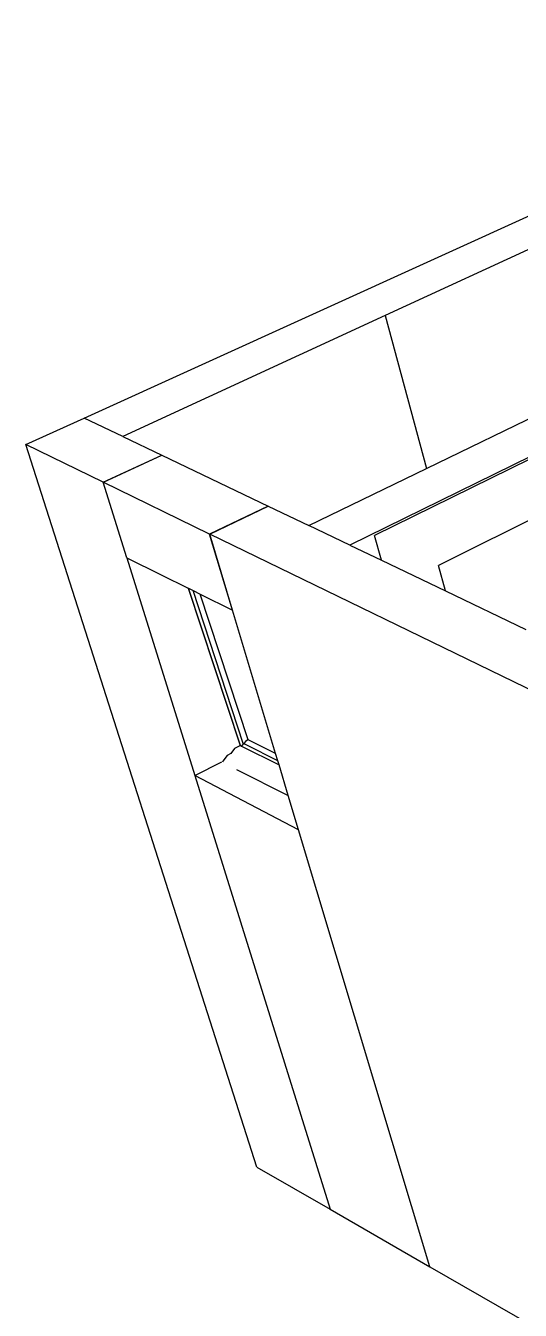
# Model space of a CAD drawing. Header units: millimetres. Extents: x -650 to 3773, y 316 to 2389.
# Drawn here: x 1161.4 to 1284.3, y 1873.1 to 2192.2 of the extents above; entities that cross this region are included whole.
import ezdxf

# ---------------------------------------------------------------- set-up
doc = ezdxf.new("R2010")
doc.units = ezdxf.units.MM

# ---------------------------------------------------------------- blocks, each defined once
blk = doc.blocks.new('A$Ca364616d')
for p, q in [((14.5, 510.58), (228.98, 608.03)), ((238.47, 604.5), (89.28, 536.09)), ((99.6, 498.06), (244.12, 568.18)), ((254.24, 564.23), (80.57, 479)), ((89.28, 536.09), (24.1, 506)), ((89.28, 536.09), (99.6, 498.06)), ((0, 503.99), (14.5, 510.58)), ((24.1, 506), (14.5, 510.58)), ((24.1, 506), (33.8, 501.36)), ((57.44, 324.5), (0, 503.99)), ((19.29, 494.62), (0, 503.99)), ((19.29, 494.62), (33.79, 501.36)), ((19.3, 494.62), (33.8, 501.36)), ((33.79, 501.36), (33.8, 501.36)), ((33.8, 501.36), (33.8, 501.35)), ((33.8, 501.36), (33.8, 501.36)), ((33.8, 501.36), (33.8, 501.35)), ((33.8, 501.35), (60.23, 488.72)), ((131.2, 503.31), (86.67, 481.43)), ((70.37, 483.87), (99.6, 498.06)), ((19.29, 494.62), (19.3, 494.62)), ((25.13, 475.9), (19.29, 494.62)), ((45.71, 481.76), (19.29, 494.62)), ((19.29, 494.62), (19.29, 494.62)), ((146.78, 496.07), (102.56, 473.93)), ((60.23, 488.72), (45.71, 481.76)), ((45.72, 481.76), (60.23, 488.71)), ((60.23, 488.72), (60.23, 488.71)), ((60.23, 488.71), (60.24, 488.72)), ((60.24, 488.72), (70.37, 483.87)), ((80.57, 479), (70.37, 483.87)), ((51.39, 462.87), (45.71, 481.76)), ((218.93, 397.53), (45.72, 481.76)), ((51.4, 462.87), (45.72, 481.76)), ((80.57, 479), (88.4, 475.26)), ((88.4, 475.26), (86.67, 481.43)), ((25.13, 475.9), (25.14, 475.89)), ((25.14, 475.89), (42.02, 421.77)), ((25.14, 475.89), (33.69, 471.65)), ((88.4, 475.26), (104.27, 467.67)), ((104.27, 467.67), (102.56, 473.93)), ((33.69, 471.65), (40.4, 468.32)), ((40.4, 468.32), (53.27, 429.27)), ((40.4, 468.32), (40.47, 468.29)), ((53.34, 429.24), (40.47, 468.29)), ((40.47, 468.29), (41.58, 467.74)), ((54.07, 429.72), (41.58, 467.74)), ((41.58, 467.74), (43.39, 466.84)), ((55.26, 430.68), (43.39, 466.84)), ((43.39, 466.84), (51.39, 462.87)), ((104.27, 467.67), (124.31, 458.09)), ((51.39, 462.87), (51.4, 462.87)), ((62.11, 427.26), (51.4, 462.87)), ((51.89, 428.47), (50.96, 427.3)), ((53.22, 429.18), (51.89, 428.47)), ((53.27, 429.27), (53.22, 429.18)), ((53.34, 429.24), (53.22, 429.18)), ((53.35, 429.25), (53.34, 429.24)), ((53.35, 429.25), (53.66, 429.1)), ((54.07, 429.66), (53.66, 429.1)), ((53.66, 429.1), (62.95, 424.46)), ((54.16, 429.77), (54.07, 429.72)), ((54.14, 429.7), (54.07, 429.66)), ((54.16, 429.77), (54.11, 429.71)), ((54.14, 429.7), (54.11, 429.71)), ((54.59, 429.47), (54.14, 429.7)), ((54.59, 430.22), (54.16, 429.77)), ((54.59, 429.47), (54.57, 429.46)), ((55.21, 430.62), (54.59, 430.22)), ((54.74, 429.4), (54.59, 429.47)), ((54.75, 429.38), (54.74, 429.4)), ((62.66, 425.44), (54.74, 429.4)), ((55.26, 430.68), (55.21, 430.62)), ((55.28, 430.66), (55.21, 430.62)), ((62.11, 427.26), (55.28, 430.66)), ((42.02, 421.77), (48.76, 425.23)), ((49.01, 425.32), (48.88, 425.14)), ((50.03, 426.77), (49.01, 425.32)), ((50.96, 427.3), (50.03, 426.77)), ((62.66, 425.44), (62.11, 427.26)), ((62.95, 424.46), (62.66, 425.44)), ((65.23, 416.87), (62.95, 424.46)), ((42.02, 421.77), (75.62, 314.06)), ((67.82, 408.27), (42.02, 421.77)), ((52.42, 423.31), (65.23, 416.87)), ((67.82, 408.27), (65.23, 416.87)), ((100.44, 299.76), (67.82, 408.27)), ((57.44, 324.5), (75.62, 314.06)), ((75.62, 314.06), (100.44, 299.76)), ((100.44, 299.76), (166.07, 262))]:
    blk.add_line(p, q)

msp = doc.modelspace()

# ---------------------------------------------------------------- block references
msp.add_blockref('A$Ca364616d', (1161.39, 1584.18))

doc.saveas('drawing.dxf')
